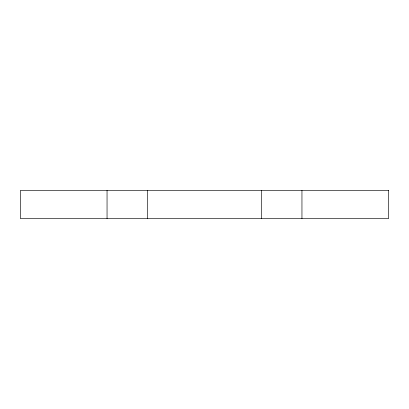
<?xml version="1.0" encoding="UTF-8"?>
<svg xmlns="http://www.w3.org/2000/svg" width="409" height="409" viewBox="0 0 409 409"><rect width="100%" height="100%" fill="white"/><g stroke="black" fill="none" stroke-linecap="round" stroke-linejoin="round"><path stroke-width="0.61" d="M301.954 190.374L301.954 218.626M261.433 190.374L261.433 218.626M147.567 190.374L147.567 218.626M107.046 190.374L107.046 218.626M388.55 190.374L20.45 190.374L20.45 218.626L388.55 218.626L388.55 190.374"/></g></svg>
